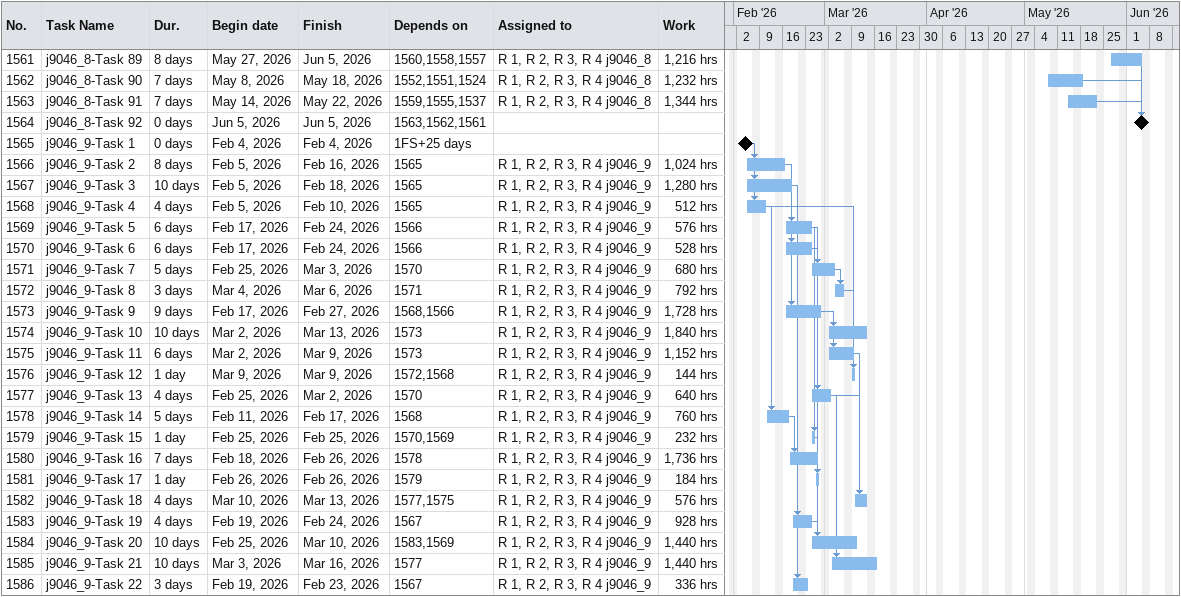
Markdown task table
| ID | Task | Duration | Start | Finish | Predecessors | Resources | Work (h) |
|---|---|---|---|---|---|---|---|
| 1561 | j9046_8-Task 89 | 8d | 2026-05-27 | 2026-06-05 | 1560, 1558, 1557 | R 1, R 2, R 3, R 4 j9046_8 | 1216 |
| 1562 | j9046_8-Task 90 | 7d | 2026-05-08 | 2026-05-18 | 1552, 1551, 1524 | R 1, R 2, R 3, R 4 j9046_8 | 1232 |
| 1563 | j9046_8-Task 91 | 7d | 2026-05-14 | 2026-05-22 | 1559, 1555, 1537 | R 1, R 2, R 3, R 4 j9046_8 | 1344 |
| 1564 | j9046_8-Task 92 | 0d | 2026-06-05 | 2026-06-05 | 1563, 1562, 1561 |  |  |
| 1565 | j9046_9-Task 1 | 0d | 2026-02-04 | 2026-02-04 | 1FS+25d |  |  |
| 1566 | j9046_9-Task 2 | 8d | 2026-02-05 | 2026-02-16 | 1565 | R 1, R 2, R 3, R 4 j9046_9 | 1024 |
| 1567 | j9046_9-Task 3 | 10d | 2026-02-05 | 2026-02-18 | 1565 | R 1, R 2, R 3, R 4 j9046_9 | 1280 |
| 1568 | j9046_9-Task 4 | 4d | 2026-02-05 | 2026-02-10 | 1565 | R 1, R 2, R 3, R 4 j9046_9 | 512 |
| 1569 | j9046_9-Task 5 | 6d | 2026-02-17 | 2026-02-24 | 1566 | R 1, R 2, R 3, R 4 j9046_9 | 576 |
| 1570 | j9046_9-Task 6 | 6d | 2026-02-17 | 2026-02-24 | 1566 | R 1, R 2, R 3, R 4 j9046_9 | 528 |
| 1571 | j9046_9-Task 7 | 5d | 2026-02-25 | 2026-03-03 | 1570 | R 1, R 2, R 3, R 4 j9046_9 | 680 |
| 1572 | j9046_9-Task 8 | 3d | 2026-03-04 | 2026-03-06 | 1571 | R 1, R 2, R 3, R 4 j9046_9 | 792 |
| 1573 | j9046_9-Task 9 | 9d | 2026-02-17 | 2026-02-27 | 1568, 1566 | R 1, R 2, R 3, R 4 j9046_9 | 1728 |
| 1574 | j9046_9-Task 10 | 10d | 2026-03-02 | 2026-03-13 | 1573 | R 1, R 2, R 3, R 4 j9046_9 | 1840 |
| 1575 | j9046_9-Task 11 | 6d | 2026-03-02 | 2026-03-09 | 1573 | R 1, R 2, R 3, R 4 j9046_9 | 1152 |
| 1576 | j9046_9-Task 12 | 1d | 2026-03-09 | 2026-03-09 | 1572, 1568 | R 1, R 2, R 3, R 4 j9046_9 | 144 |
| 1577 | j9046_9-Task 13 | 4d | 2026-02-25 | 2026-03-02 | 1570 | R 1, R 2, R 3, R 4 j9046_9 | 640 |
| 1578 | j9046_9-Task 14 | 5d | 2026-02-11 | 2026-02-17 | 1568 | R 1, R 2, R 3, R 4 j9046_9 | 760 |
| 1579 | j9046_9-Task 15 | 1d | 2026-02-25 | 2026-02-25 | 1570, 1569 | R 1, R 2, R 3, R 4 j9046_9 | 232 |
| 1580 | j9046_9-Task 16 | 7d | 2026-02-18 | 2026-02-26 | 1578 | R 1, R 2, R 3, R 4 j9046_9 | 1736 |
| 1581 | j9046_9-Task 17 | 1d | 2026-02-26 | 2026-02-26 | 1579 | R 1, R 2, R 3, R 4 j9046_9 | 184 |
| 1582 | j9046_9-Task 18 | 4d | 2026-03-10 | 2026-03-13 | 1577, 1575 | R 1, R 2, R 3, R 4 j9046_9 | 576 |
| 1583 | j9046_9-Task 19 | 4d | 2026-02-19 | 2026-02-24 | 1567 | R 1, R 2, R 3, R 4 j9046_9 | 928 |
| 1584 | j9046_9-Task 20 | 10d | 2026-02-25 | 2026-03-10 | 1583, 1569 | R 1, R 2, R 3, R 4 j9046_9 | 1440 |
| 1585 | j9046_9-Task 21 | 10d | 2026-03-03 | 2026-03-16 | 1577 | R 1, R 2, R 3, R 4 j9046_9 | 1440 |
| 1586 | j9046_9-Task 22 | 3d | 2026-02-19 | 2026-02-23 | 1567 | R 1, R 2, R 3, R 4 j9046_9 | 336 |
